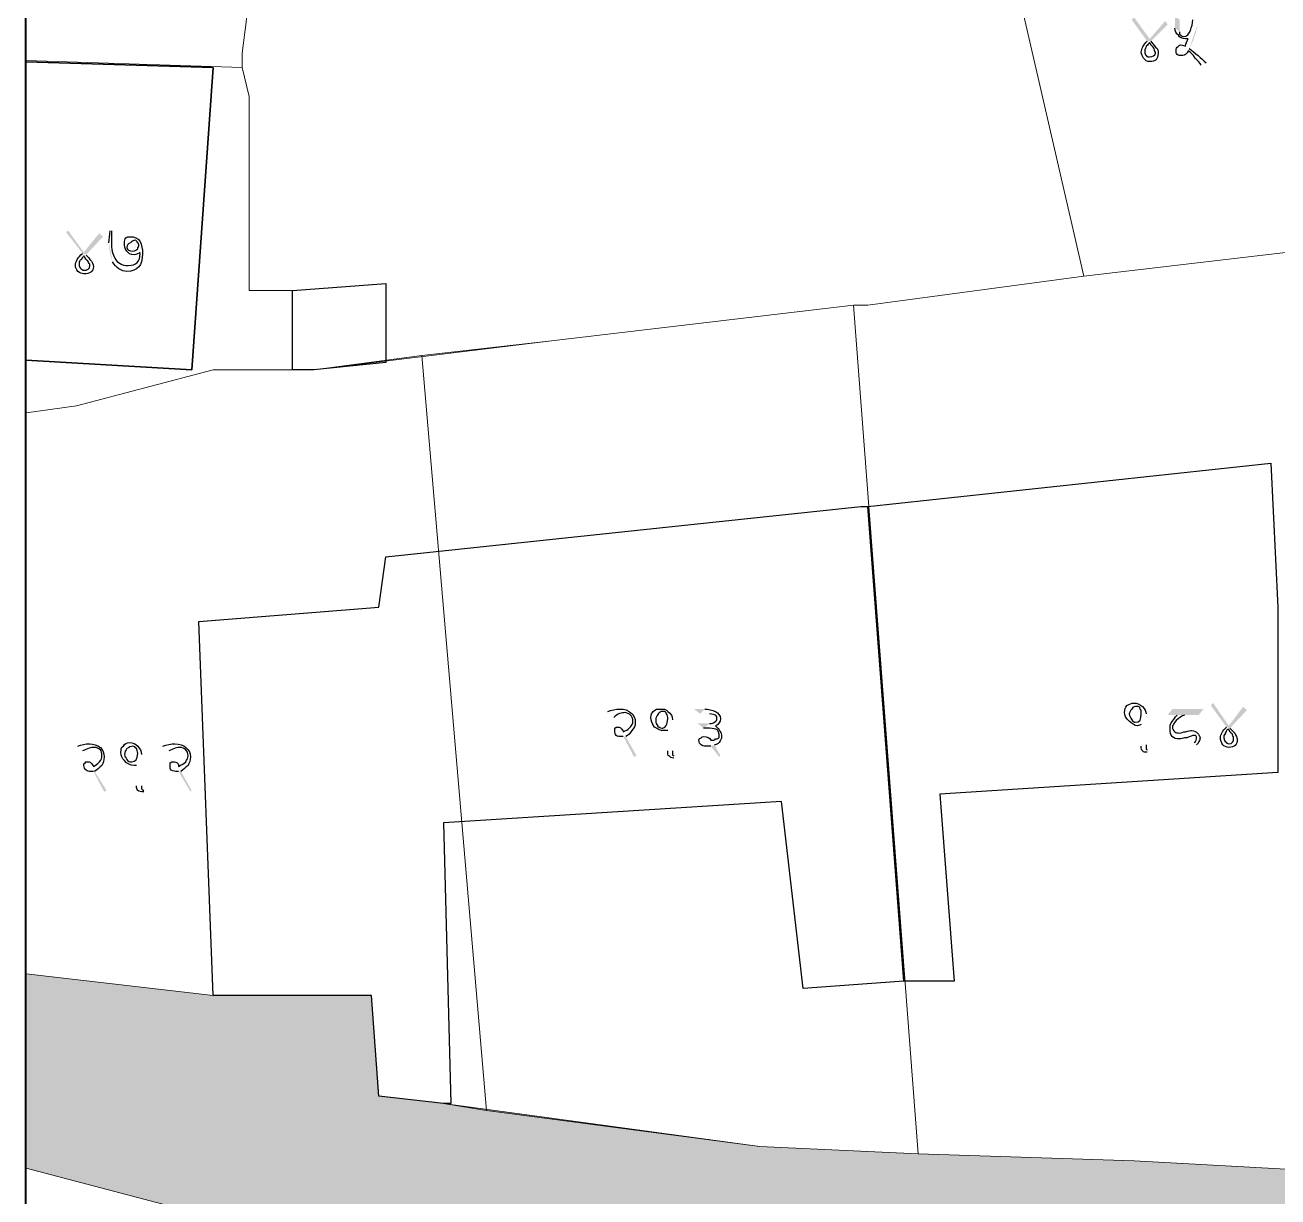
# Model space of a CAD drawing. Header units: inches. Extents: x 2 to 197762, y -33236 to 9.
# Drawn here: x 103864 to 104734, y -15982 to -15167 of the extents above; entities that cross this region are included whole.
import ezdxf

# ---------------------------------------------------------------- set-up
doc = ezdxf.new("R2010")
doc.units = ezdxf.units.IN
doc.header["$LTSCALE"] = 5
doc.header["$MEASUREMENT"] = 0
doc.layers.add('PDF_Geometry', color=7, linetype='Continuous')
doc.layers.add('PDF_Solid Fills', color=7, linetype='Continuous')

msp = doc.modelspace()

# ---------------------------------------------------------------- hatches: boundary and pattern name
at = {"layer": 'PDF_Solid Fills', "true_color": 0xc3c3c3, "transparency": 33554531}
h = msp.add_hatch(color=9, dxfattribs=at)
h.paths.add_polyline_path([(106694.44, -15126.79), (106604.44, -15721.79), (106569.44, -15706.79), (106524.44, -16036.79), (106479.44, -16016.79), (106579.44, -15311.79), (106609.44, -15086.79), (106614.44, -15086.79)], flags=0)
h.paths.add_polyline_path([(106664.44, -15091.79), (106894.44, -15206.79), (107119.44, -15326.79), (107144.44, -15336.79), (107159.44, -15346.79), (107419.44, -15361.79), (107574.44, -15371.79), (107599.44, -15371.79), (107599.44, -15411.79), (107444.44, -15396.79), (107224.44, -15376.79), (107149.44, -15366.79), (107144.44, -15366.79), (106954.44, -15266.79), (106724.44, -15146.79), (106694.44, -15126.79), (106614.44, -15086.79), (106609.44, -15086.79), (106399.44, -15036.79), (106154.44, -14981.79), (105919.44, -14936.79), (105889.44, -14921.79), (105639.44, -14811.79), (105609.44, -14796.79), (105449.44, -14726.79), (105379.44, -14696.79), (105389.44, -14671.79), (105664.44, -14796.79), (105924.44, -14911.79), (106029.44, -14936.79), (106259.44, -14981.79), (106479.44, -15031.79), (106624.44, -15071.79)], flags=0)
h.paths.add_polyline_path([(105234.44, -14616.79), (105219.44, -14646.79), (105164.44, -14746.79), (105149.44, -14861.79), (105124.44, -15061.79), (105129.44, -15086.79), (105154.44, -15206.79), (105194.44, -15206.79), (105214.44, -15296.79), (105274.44, -15571.79), (105314.44, -15636.79), (105409.44, -15811.79), (105524.44, -15976.79), (105574.44, -16051.79), (105599.44, -16246.79), (105624.44, -16436.79), (105614.44, -16621.79), (105629.44, -16691.79), (105924.44, -16711.79), (105979.44, -16761.79), (106374.44, -16806.79), (106534.44, -16811.79), (106829.44, -16821.79), (106949.44, -16826.79), (106954.44, -16826.79), (107099.44, -16801.79), (107164.44, -16781.79), (107374.44, -16721.79), (107424.44, -16706.79), (107599.44, -16706.79), (107599.44, -16756.79), (107179.44, -16816.79), (107159.44, -16816.79), (107134.44, -16821.79), (107129.44, -16826.79), (106989.44, -16851.79), (106774.44, -16851.79), (106704.44, -16851.79), (106459.44, -16851.79), (106429.44, -16851.79), (106194.44, -16826.79), (105994.44, -16806.79), (105949.44, -16796.79), (105954.44, -17081.79), (105949.44, -17331.79), (105999.44, -17421.79), (105939.44, -17421.79), (105879.44, -17301.79), (105889.44, -17116.79), (105894.44, -17071.79), (105899.44, -16751.79), (105729.44, -16741.79), (105574.44, -16731.79), (105594.44, -16681.79), (105584.44, -16676.79), (105579.44, -16501.79), (105574.44, -16356.79), (105569.44, -16306.79), (105534.44, -16106.79), (105494.44, -16056.79), (105374.44, -15956.79), (105284.44, -15966.79), (105179.44, -15981.79), (105004.44, -16006.79), (104924.44, -16006.79), (104819.44, -16061.79), (104654.44, -16046.79), (104364.44, -16021.79), (103959.44, -15986.79), (103864.44, -15961.79), (103864.44, -15826.79), (103994.44, -15841.79), (104104.44, -15841.79), (104109.44, -15911.79), (104154.44, -15916.79), (104374.44, -15946.79), (104484.44, -15951.79), (104634.44, -15956.79), (104909.44, -15971.79), (104914.44, -15971.79), (104969.44, -15951.79), (105364.44, -15916.79), (105214.44, -15581.79), (105214.44, -15576.79), (105079.44, -15226.79), (105054.44, -15216.79), (105029.44, -15036.79), (105069.44, -15031.79), (105059.44, -14881.79), (105069.44, -14741.79), (105079.44, -14621.79), (105064.44, -14576.79)], flags=0)
h.paths.add_polyline_path([(107409.44, -14471.79), (107404.44, -14501.79), (107284.44, -14491.79), (107069.44, -14466.79), (106919.44, -14446.79), (106929.44, -14421.79)], flags=0)
h.paths.add_polyline_path([(106929.44, -14421.79), (106919.44, -14446.79), (106864.44, -14441.79), (106614.44, -14381.79), (106569.44, -14351.79), (106574.44, -14326.79), (106634.44, -14361.79), (106874.44, -14416.79)], flags=0)
h.paths.add_polyline_path([(107599.44, -14421.79), (107589.44, -14426.79), (107459.44, -14496.79), (107429.44, -14501.79), (107414.44, -14546.79), (107409.44, -14556.79), (107359.44, -14736.79), (107359.44, -14766.79), (107329.44, -14836.79), (107314.44, -14876.79), (107159.44, -15296.79), (107144.44, -15336.79), (107119.44, -15326.79), (107174.44, -15196.79), (107184.44, -15141.79), (107194.44, -15111.79), (107239.44, -15006.79), (107309.44, -14836.79), (107324.44, -14796.79), (107319.44, -14791.79), (107349.44, -14651.79), (107399.44, -14526.79), (107404.44, -14501.79), (107409.44, -14471.79), (107444.44, -14476.79), (107579.44, -14406.79), (107599.44, -14396.79)], flags=0)
h.paths.add_polyline_path([(103864.44, -14636.79), (103899.44, -14651.79), (104019.44, -14691.79), (104204.44, -14746.79), (104479.44, -14801.79), (104474.44, -14821.79), (104529.44, -14871.79), (104594.44, -14881.79), (104739.44, -14896.79), (104739.44, -14936.79), (104494.44, -14901.79), (104484.44, -14866.79), (104464.44, -14856.79), (104274.44, -14811.79), (104224.44, -14806.79), (104114.44, -14761.79), (104074.44, -14746.79), (103864.44, -14666.79)], flags=0)
h.paths.add_polyline_path([(103864.44, -17336.79), (103909.44, -17361.79), (104019.44, -17381.79), (104229.44, -17421.79), (103904.44, -17421.79), (103864.44, -17411.79)], flags=0)
h.paths.add_polyline_path([(105549.44, -14296.79), (105384.44, -14576.79), (105429.44, -14596.79), (105389.44, -14671.79), (105379.44, -14696.79), (105234.44, -14616.79), (105064.44, -14576.79), (105024.44, -14521.79), (104974.44, -14471.79), (104914.44, -14416.79), (104734.44, -14276.79), (104609.44, -14181.79), (104324.44, -14116.79), (104199.44, -14086.79), (104814.44, -14086.79), (104999.44, -14241.79), (104999.44, -14251.79), (105339.44, -14401.79), (105469.44, -14116.79), (105479.44, -14086.79), (105484.44, -14086.79), (105609.44, -14086.79), (105549.44, -14231.79), (105569.44, -14251.79)], flags=0)
h.paths.add_polyline_path([(106574.44, -14326.79), (106569.44, -14351.79), (106404.44, -14251.79), (106219.44, -14261.79), (106049.44, -14251.79), (105969.44, -14246.79), (105949.44, -14206.79), (105889.44, -14086.79), (105914.44, -14086.79), (105994.44, -14221.79), (106184.44, -14241.79), (106399.44, -14221.79)], flags=0)
h = msp.add_hatch(color=9, dxfattribs=at)
h.paths.add_polyline_path([(106694.44, -15126.79), (106604.44, -15721.79), (106569.44, -15706.79), (106524.44, -16036.79), (106479.44, -16016.79), (106579.44, -15311.79), (106609.44, -15086.79), (106614.44, -15086.79)], flags=0)
h.paths.add_polyline_path([(106664.44, -15091.79), (106894.44, -15206.79), (107119.44, -15326.79), (107144.44, -15336.79), (107159.44, -15346.79), (107419.44, -15361.79), (107574.44, -15371.79), (107599.44, -15371.79), (107599.44, -15411.79), (107444.44, -15396.79), (107224.44, -15376.79), (107149.44, -15366.79), (107144.44, -15366.79), (106954.44, -15266.79), (106724.44, -15146.79), (106694.44, -15126.79), (106614.44, -15086.79), (106609.44, -15086.79), (106399.44, -15036.79), (106154.44, -14981.79), (105919.44, -14936.79), (105889.44, -14921.79), (105639.44, -14811.79), (105609.44, -14796.79), (105449.44, -14726.79), (105379.44, -14696.79), (105389.44, -14671.79), (105664.44, -14796.79), (105924.44, -14911.79), (106029.44, -14936.79), (106259.44, -14981.79), (106479.44, -15031.79), (106624.44, -15071.79)], flags=0)
h.paths.add_polyline_path([(105234.44, -14616.79), (105219.44, -14646.79), (105164.44, -14746.79), (105149.44, -14861.79), (105124.44, -15061.79), (105129.44, -15086.79), (105154.44, -15206.79), (105194.44, -15206.79), (105214.44, -15296.79), (105274.44, -15571.79), (105314.44, -15636.79), (105409.44, -15811.79), (105524.44, -15976.79), (105574.44, -16051.79), (105599.44, -16246.79), (105624.44, -16436.79), (105614.44, -16621.79), (105629.44, -16691.79), (105924.44, -16711.79), (105979.44, -16761.79), (106374.44, -16806.79), (106534.44, -16811.79), (106829.44, -16821.79), (106949.44, -16826.79), (106954.44, -16826.79), (107099.44, -16801.79), (107164.44, -16781.79), (107374.44, -16721.79), (107424.44, -16706.79), (107599.44, -16706.79), (107599.44, -16756.79), (107179.44, -16816.79), (107159.44, -16816.79), (107134.44, -16821.79), (107129.44, -16826.79), (106989.44, -16851.79), (106774.44, -16851.79), (106704.44, -16851.79), (106459.44, -16851.79), (106429.44, -16851.79), (106194.44, -16826.79), (105994.44, -16806.79), (105949.44, -16796.79), (105954.44, -17081.79), (105949.44, -17331.79), (105999.44, -17421.79), (105939.44, -17421.79), (105879.44, -17301.79), (105889.44, -17116.79), (105894.44, -17071.79), (105899.44, -16751.79), (105729.44, -16741.79), (105574.44, -16731.79), (105594.44, -16681.79), (105584.44, -16676.79), (105579.44, -16501.79), (105574.44, -16356.79), (105569.44, -16306.79), (105534.44, -16106.79), (105494.44, -16056.79), (105374.44, -15956.79), (105284.44, -15966.79), (105179.44, -15981.79), (105004.44, -16006.79), (104924.44, -16006.79), (104819.44, -16061.79), (104654.44, -16046.79), (104364.44, -16021.79), (103959.44, -15986.79), (103864.44, -15961.79), (103864.44, -15826.79), (103994.44, -15841.79), (104104.44, -15841.79), (104109.44, -15911.79), (104154.44, -15916.79), (104374.44, -15946.79), (104484.44, -15951.79), (104634.44, -15956.79), (104909.44, -15971.79), (104914.44, -15971.79), (104969.44, -15951.79), (105364.44, -15916.79), (105214.44, -15581.79), (105214.44, -15576.79), (105079.44, -15226.79), (105054.44, -15216.79), (105029.44, -15036.79), (105069.44, -15031.79), (105059.44, -14881.79), (105069.44, -14741.79), (105079.44, -14621.79), (105064.44, -14576.79)], flags=0)
h.paths.add_polyline_path([(107409.44, -14471.79), (107404.44, -14501.79), (107284.44, -14491.79), (107069.44, -14466.79), (106919.44, -14446.79), (106929.44, -14421.79)], flags=0)
h.paths.add_polyline_path([(106929.44, -14421.79), (106919.44, -14446.79), (106864.44, -14441.79), (106614.44, -14381.79), (106569.44, -14351.79), (106574.44, -14326.79), (106634.44, -14361.79), (106874.44, -14416.79)], flags=0)
h.paths.add_polyline_path([(107599.44, -14421.79), (107589.44, -14426.79), (107459.44, -14496.79), (107429.44, -14501.79), (107414.44, -14546.79), (107409.44, -14556.79), (107359.44, -14736.79), (107359.44, -14766.79), (107329.44, -14836.79), (107314.44, -14876.79), (107159.44, -15296.79), (107144.44, -15336.79), (107119.44, -15326.79), (107174.44, -15196.79), (107184.44, -15141.79), (107194.44, -15111.79), (107239.44, -15006.79), (107309.44, -14836.79), (107324.44, -14796.79), (107319.44, -14791.79), (107349.44, -14651.79), (107399.44, -14526.79), (107404.44, -14501.79), (107409.44, -14471.79), (107444.44, -14476.79), (107579.44, -14406.79), (107599.44, -14396.79)], flags=0)
h.paths.add_polyline_path([(103864.44, -14636.79), (103899.44, -14651.79), (104019.44, -14691.79), (104204.44, -14746.79), (104479.44, -14801.79), (104474.44, -14821.79), (104529.44, -14871.79), (104594.44, -14881.79), (104739.44, -14896.79), (104739.44, -14936.79), (104494.44, -14901.79), (104484.44, -14866.79), (104464.44, -14856.79), (104274.44, -14811.79), (104224.44, -14806.79), (104114.44, -14761.79), (104074.44, -14746.79), (103864.44, -14666.79)], flags=0)
h.paths.add_polyline_path([(103864.44, -17336.79), (103909.44, -17361.79), (104019.44, -17381.79), (104229.44, -17421.79), (103904.44, -17421.79), (103864.44, -17411.79)], flags=0)
h.paths.add_polyline_path([(105549.44, -14296.79), (105384.44, -14576.79), (105429.44, -14596.79), (105389.44, -14671.79), (105379.44, -14696.79), (105234.44, -14616.79), (105064.44, -14576.79), (105024.44, -14521.79), (104974.44, -14471.79), (104914.44, -14416.79), (104734.44, -14276.79), (104609.44, -14181.79), (104324.44, -14116.79), (104199.44, -14086.79), (104814.44, -14086.79), (104999.44, -14241.79), (104999.44, -14251.79), (105339.44, -14401.79), (105469.44, -14116.79), (105479.44, -14086.79), (105484.44, -14086.79), (105609.44, -14086.79), (105549.44, -14231.79), (105569.44, -14251.79)], flags=0)
h.paths.add_polyline_path([(106574.44, -14326.79), (106569.44, -14351.79), (106404.44, -14251.79), (106219.44, -14261.79), (106049.44, -14251.79), (105969.44, -14246.79), (105949.44, -14206.79), (105889.44, -14086.79), (105914.44, -14086.79), (105994.44, -14221.79), (106184.44, -14241.79), (106399.44, -14221.79)], flags=0)
at = {"layer": 'PDF_Solid Fills', "transparency": 33554559}
h = msp.add_hatch(color=256, dxfattribs=at)
h.paths.add_polyline_path([(104643.61, -15178.45), (104632.78, -15163.45), (104634.44, -15161.79), (104645.28, -15176.79), (104656.11, -15164.29), (104657.78, -15166.79), (104646.11, -15178.45)], flags=0)
h.paths.add_polyline_path([(104675.28, -15163.45), (104678.61, -15166.79)], flags=0)
h.paths.add_polyline_path([(104672.78, -15183.45, 0.088944), (104678.61, -15166.79)], flags=0)
h.paths.add_polyline_path([(104684.44, -15193.45), (104681.11, -15195.12)], flags=0)
h.paths.add_polyline_path([(104662.78, -15169.29), (104662.78, -15160.95), (104666.11, -15163.45), (104666.11, -15171.79)], flags=0)
h = msp.add_hatch(color=256, dxfattribs=at)
h.paths.add_polyline_path([(103903.61, -15325.95), (103891.94, -15310.95), (103893.61, -15310.12), (103904.44, -15325.12), (103915.28, -15311.79), (103917.78, -15314.29), (103906.11, -15326.79)], flags=0)
h.paths.add_polyline_path([(103921.94, -15318.45, 0.099135), (103924.44, -15331.79)], flags=0)
h.paths.add_polyline_path([(103922.78, -15310.12), (103923.61, -15310.12)], flags=0)
h.paths.add_polyline_path([(103943.61, -15325.95), (103943.61, -15325.12)], flags=0)
h = msp.add_hatch(color=256, dxfattribs=at)
h.paths.add_polyline_path([(104642.78, -15645.95), (104642.78, -15667.62)], flags=0)
h.paths.add_polyline_path([(104643.61, -15670.95), (104643.61, -15672.62)], flags=0)
h.paths.add_polyline_path([(104664.44, -15646.79), (104657.78, -15646.79), (104661.11, -15642.62), (104682.78, -15642.62), (104679.44, -15646.79), (104669.44, -15646.79)], flags=0)
h.paths.add_polyline_path([(104677.78, -15667.62), (104676.11, -15665.95)], flags=0)
h.paths.add_polyline_path([(104698.61, -15655.12), (104687.78, -15640.12), (104689.44, -15638.45), (104700.28, -15654.29), (104710.28, -15640.95), (104712.78, -15643.45), (104701.11, -15655.95)], flags=0)
h = msp.add_hatch(color=256, dxfattribs=at)
h.paths.add_polyline_path([(104272.78, -15648.45), (104268.61, -15644.29)], flags=0)
h.paths.add_polyline_path([(104281.11, -15661.79), (104288.61, -15675.12), (104286.94, -15675.95), (104279.44, -15661.79)], flags=0)
h.paths.add_polyline_path([(104313.61, -15650.12), (104313.61, -15671.79)], flags=0)
h.paths.add_polyline_path([(104314.44, -15675.12), (104314.44, -15676.79)], flags=0)
h.paths.add_polyline_path([(104332.78, -15645.95), (104328.61, -15642.62), (104336.11, -15642.62)], flags=0)
h.paths.add_polyline_path([(104342.78, -15667.62), (104346.94, -15675.12), (104346.11, -15675.95), (104340.28, -15668.45)], flags=0)
h.paths.add_polyline_path([(104335.28, -15655.95), (104331.11, -15652.62), (104339.44, -15652.62)], flags=0)
h = msp.add_hatch(color=256, dxfattribs=at)
h.paths.add_polyline_path([(103903.61, -15671.79), (103900.28, -15668.45)], flags=0)
h.paths.add_polyline_path([(103911.94, -15685.95), (103920.28, -15699.29), (103918.61, -15700.12), (103911.11, -15685.95)], flags=0)
h.paths.add_polyline_path([(103944.44, -15674.29), (103944.44, -15695.95)], flags=0)
h.paths.add_polyline_path([(103946.11, -15699.29), (103946.11, -15700.12)], flags=0)
h.paths.add_polyline_path([(103963.61, -15671.79), (103959.44, -15668.45)], flags=0)
h.paths.add_polyline_path([(103971.94, -15685.95), (103979.44, -15699.29), (103978.61, -15700.12), (103970.28, -15685.95)], flags=0)

# ---------------------------------------------------------------- linework, layer by layer
at = {"layer": 'PDF_Geometry', "lineweight": 13}
msp.add_lwpolyline([(103863.61, -13751.79), (107601.11, -13751.79), (107601.11, -17423.45), (103863.61, -17423.45)], close=True, dxfattribs=at)
at = {"layer": 'PDF_Geometry', "lineweight": 9}
for points in [[(104074.44, -14746.79), (104064.44, -14826.79), (104039.44, -14991.79), (104014.44, -15186.79), (104014.44, -15196.79), (103864.44, -15191.79), (103864.44, -14666.79)], [(104074.44, -14746.79), (104064.44, -14826.79), (104039.44, -14991.79), (104014.44, -15186.79), (104014.44, -15196.79), (103864.44, -15191.79), (103864.44, -14666.79)], [(104494.44, -14901.79), (104529.44, -15036.79), (104599.44, -15341.79), (104449.44, -15361.79), (104439.44, -15361.79), (104229.44, -15386.79), (104064.44, -15406.79), (104049.44, -15406.79), (104049.44, -15351.79), (104019.44, -15351.79), (104019.44, -15216.79), (104014.44, -15196.79), (104014.44, -15186.79), (104039.44, -14991.79), (104064.44, -14826.79), (104074.44, -14746.79), (104114.44, -14761.79), (104224.44, -14806.79), (104274.44, -14811.79), (104464.44, -14856.79), (104484.44, -14866.79)], [(104494.44, -14901.79), (104529.44, -15036.79), (104599.44, -15341.79), (104449.44, -15361.79), (104439.44, -15361.79), (104229.44, -15386.79), (104064.44, -15406.79), (104049.44, -15406.79), (104049.44, -15351.79), (104019.44, -15351.79), (104019.44, -15216.79), (104014.44, -15196.79), (104014.44, -15186.79), (104039.44, -14991.79), (104064.44, -14826.79), (104074.44, -14746.79), (104114.44, -14761.79), (104224.44, -14806.79), (104274.44, -14811.79), (104464.44, -14856.79), (104484.44, -14866.79)], [(104494.44, -14901.79), (104739.44, -14936.79), (104769.44, -15321.79), (104599.44, -15341.79), (104529.44, -15036.79)], [(104494.44, -14901.79), (104739.44, -14936.79), (104769.44, -15321.79), (104599.44, -15341.79), (104529.44, -15036.79)], [(104014.44, -15196.79), (104019.44, -15216.79), (104019.44, -15351.79), (104049.44, -15351.79), (104049.44, -15406.79), (103994.44, -15406.79), (103899.44, -15431.79), (103864.44, -15436.79), (103864.44, -15191.79)], [(104014.44, -15196.79), (104019.44, -15216.79), (104019.44, -15351.79), (104049.44, -15351.79), (104049.44, -15406.79), (103994.44, -15406.79), (103899.44, -15431.79), (103864.44, -15436.79), (103864.44, -15191.79)], [(104909.44, -15971.79), (104634.44, -15956.79), (104484.44, -15951.79), (104439.44, -15361.79), (104449.44, -15361.79), (104599.44, -15341.79), (104769.44, -15321.79), (104849.44, -15301.79)], [(104909.44, -15971.79), (104634.44, -15956.79), (104484.44, -15951.79), (104439.44, -15361.79), (104449.44, -15361.79), (104599.44, -15341.79), (104769.44, -15321.79), (104849.44, -15301.79)], [(104484.44, -15951.79), (104374.44, -15946.79), (104184.44, -15921.79), (104139.44, -15396.79), (104229.44, -15386.79), (104439.44, -15361.79)], [(104484.44, -15951.79), (104374.44, -15946.79), (104184.44, -15921.79), (104139.44, -15396.79), (104229.44, -15386.79), (104439.44, -15361.79)], [(104184.44, -15921.79), (104154.44, -15916.79), (104109.44, -15911.79), (104104.44, -15841.79), (103994.44, -15841.79), (103864.44, -15826.79), (103864.44, -15436.79), (103899.44, -15431.79), (103994.44, -15406.79), (104049.44, -15406.79), (104064.44, -15406.79), (104139.44, -15396.79)], [(104184.44, -15921.79), (104154.44, -15916.79), (104109.44, -15911.79), (104104.44, -15841.79), (103994.44, -15841.79), (103864.44, -15826.79), (103864.44, -15436.79), (103899.44, -15431.79), (103994.44, -15406.79), (104049.44, -15406.79), (104064.44, -15406.79), (104139.44, -15396.79)], [(103959.44, -15986.79), (103894.44, -16226.79), (103934.44, -16236.79), (103919.44, -16291.79), (103909.44, -16311.79), (103864.44, -16296.79), (103864.44, -15961.79)], [(103959.44, -15986.79), (103894.44, -16226.79), (103934.44, -16236.79), (103919.44, -16291.79), (103909.44, -16311.79), (103864.44, -16296.79), (103864.44, -15961.79)]]:
    msp.add_lwpolyline(points, close=True, dxfattribs=at)
at = {"layer": 'PDF_Geometry', "color": 21, "lineweight": 13, "true_color": 0xffafaf}
for points in [[(103864.44, -15400.02), (103979.44, -15406.79), (103994.44, -15196.79), (103864.44, -15192.73), (103994.44, -15196.79), (103979.44, -15406.79)], [(103864.44, -15400.02), (103979.44, -15406.79), (103994.44, -15196.79), (103864.44, -15192.73), (103994.44, -15196.79), (103979.44, -15406.79)], [(104114.44, -15401.79), (104064.44, -15406.79), (104049.44, -15406.79), (104049.44, -15351.79), (104114.44, -15346.79)], [(104114.44, -15401.79), (104064.44, -15406.79), (104049.44, -15406.79), (104049.44, -15351.79), (104114.44, -15346.79)], [(104114.44, -15401.79), (104064.44, -15406.79), (104049.44, -15406.79), (104049.44, -15351.79), (104114.44, -15346.79)], [(104114.44, -15401.79), (104064.44, -15406.79), (104049.44, -15406.79), (104049.44, -15351.79), (104114.44, -15346.79)], [(104734.44, -15571.79), (104734.44, -15686.79), (104499.44, -15701.79), (104509.44, -15831.79), (104474.44, -15831.79), (104449.44, -15501.79), (104729.44, -15471.79)], [(104734.44, -15571.79), (104734.44, -15686.79), (104499.44, -15701.79), (104509.44, -15831.79), (104474.44, -15831.79), (104449.44, -15501.79), (104729.44, -15471.79)], [(104734.44, -15571.79), (104734.44, -15686.79), (104499.44, -15701.79), (104509.44, -15831.79), (104474.44, -15831.79), (104449.44, -15501.79), (104729.44, -15471.79)], [(104734.44, -15571.79), (104734.44, -15686.79), (104499.44, -15701.79), (104509.44, -15831.79), (104474.44, -15831.79), (104449.44, -15501.79), (104729.44, -15471.79)], [(104474.44, -15831.79), (104404.44, -15836.79), (104389.44, -15706.79), (104154.44, -15721.79), (104159.44, -15916.79), (104154.44, -15916.79), (104109.44, -15911.79), (104104.44, -15841.79), (103994.44, -15841.79), (103984.44, -15581.79), (104109.44, -15571.79), (104114.44, -15536.79), (104444.44, -15501.79), (104449.44, -15501.79)], [(104474.44, -15831.79), (104404.44, -15836.79), (104389.44, -15706.79), (104154.44, -15721.79), (104159.44, -15916.79), (104154.44, -15916.79), (104109.44, -15911.79), (104104.44, -15841.79), (103994.44, -15841.79), (103984.44, -15581.79), (104109.44, -15571.79), (104114.44, -15536.79), (104444.44, -15501.79), (104449.44, -15501.79)], [(104474.44, -15831.79), (104404.44, -15836.79), (104389.44, -15706.79), (104154.44, -15721.79), (104159.44, -15916.79), (104154.44, -15916.79), (104109.44, -15911.79), (104104.44, -15841.79), (103994.44, -15841.79), (103984.44, -15581.79), (104109.44, -15571.79), (104114.44, -15536.79), (104444.44, -15501.79), (104449.44, -15501.79)], [(104474.44, -15831.79), (104404.44, -15836.79), (104389.44, -15706.79), (104154.44, -15721.79), (104159.44, -15916.79), (104154.44, -15916.79), (104109.44, -15911.79), (104104.44, -15841.79), (103994.44, -15841.79), (103984.44, -15581.79), (104109.44, -15571.79), (104114.44, -15536.79), (104444.44, -15501.79), (104449.44, -15501.79)]]:
    msp.add_lwpolyline(points, close=True, dxfattribs=at)
at = {"layer": 'PDF_Geometry', "color": 21, "lineweight": 25, "true_color": 0xffafaf}
for points in [[(103864.44, -15400.02), (103979.44, -15406.79), (103994.44, -15196.79), (103864.44, -15192.73), (103994.44, -15196.79), (103979.44, -15406.79)], [(104114.44, -15401.79), (104064.44, -15406.79), (104049.44, -15406.79), (104049.44, -15351.79), (104114.44, -15346.79)], [(104114.44, -15401.79), (104064.44, -15406.79), (104049.44, -15406.79), (104049.44, -15351.79), (104114.44, -15346.79)], [(104734.44, -15571.79), (104734.44, -15686.79), (104499.44, -15701.79), (104509.44, -15831.79), (104474.44, -15831.79), (104449.44, -15501.79), (104729.44, -15471.79)], [(104734.44, -15571.79), (104734.44, -15686.79), (104499.44, -15701.79), (104509.44, -15831.79), (104474.44, -15831.79), (104449.44, -15501.79), (104729.44, -15471.79)], [(104474.44, -15831.79), (104404.44, -15836.79), (104389.44, -15706.79), (104154.44, -15721.79), (104159.44, -15916.79), (104154.44, -15916.79), (104109.44, -15911.79), (104104.44, -15841.79), (103994.44, -15841.79), (103984.44, -15581.79), (104109.44, -15571.79), (104114.44, -15536.79), (104444.44, -15501.79), (104449.44, -15501.79)], [(104474.44, -15831.79), (104404.44, -15836.79), (104389.44, -15706.79), (104154.44, -15721.79), (104159.44, -15916.79), (104154.44, -15916.79), (104109.44, -15911.79), (104104.44, -15841.79), (103994.44, -15841.79), (103984.44, -15581.79), (104109.44, -15571.79), (104114.44, -15536.79), (104444.44, -15501.79), (104449.44, -15501.79)]]:
    msp.add_lwpolyline(points, close=True, dxfattribs=at)
at = {"layer": 'PDF_Geometry', "lineweight": 9}
msp.add_lwpolyline([(103959.44, -15986.79), (103864.44, -15961.79), (103864.44, -15826.79), (103994.44, -15841.79), (104104.44, -15841.79), (104109.44, -15911.79), (104154.44, -15916.79), (104374.44, -15946.79), (104484.44, -15951.79), (104634.44, -15956.79), (104909.44, -15971.79)], dxfattribs=at)
msp.add_lwpolyline([(103959.44, -15986.79), (103864.44, -15961.79), (103864.44, -15826.79), (103994.44, -15841.79), (104104.44, -15841.79), (104109.44, -15911.79), (104154.44, -15916.79), (104374.44, -15946.79), (104484.44, -15951.79), (104634.44, -15956.79), (104909.44, -15971.79)], dxfattribs=at)
at = {"layer": 'PDF_Geometry', "lineweight": 25}
for points in [[(104665.28, -15174.29), (104663.61, -15173.45), (104662.78, -15170.95), (104662.78, -15169.29)], [(104673.61, -15170.95), (104674.44, -15168.45), (104675.28, -15165.95), (104675.28, -15163.45)], [(104639.44, -15185.95), (104639.44, -15183.45), (104641.11, -15180.95), (104643.61, -15178.45)], [(104646.11, -15178.45), (104646.94, -15179.29), (104647.78, -15180.95), (104649.44, -15182.62)], [(104670.28, -15176.79), (104667.78, -15176.79), (104666.11, -15175.95), (104665.28, -15174.29)], [(104666.11, -15171.79), (104666.11, -15172.62), (104666.11, -15173.45), (104666.11, -15173.45)], [(104666.11, -15173.45), (104666.94, -15174.29), (104667.78, -15175.12), (104668.61, -15175.12)], [(104668.61, -15175.12), (104671.11, -15175.12), (104672.78, -15173.45), (104673.61, -15170.95)], [(104670.28, -15181.79), (104670.28, -15180.12), (104671.11, -15178.45), (104671.94, -15176.79)], [(104671.94, -15176.79), (104671.11, -15176.79), (104671.11, -15176.79), (104670.28, -15176.79)], [(104641.11, -15190.12), (104640.28, -15189.29), (104639.44, -15187.62), (104639.44, -15185.95)], [(104642.78, -15181.79), (104642.78, -15182.62), (104642.78, -15182.62), (104641.94, -15184.29)], [(104641.94, -15184.29), (104641.94, -15184.29), (104641.94, -15185.12), (104641.94, -15185.95)], [(104641.94, -15185.95), (104641.94, -15186.79), (104641.94, -15187.62), (104642.78, -15188.45)], [(104645.28, -15179.29), (104644.44, -15180.12), (104644.44, -15180.95), (104642.78, -15181.79)], [(104646.11, -15180.95), (104646.11, -15180.95), (104646.11, -15180.12), (104645.28, -15179.29)], [(104645.28, -15189.29), (104647.78, -15189.29), (104648.61, -15188.45), (104649.44, -15186.79)], [(104651.11, -15186.79), (104651.11, -15190.95), (104649.44, -15192.62), (104645.28, -15192.62)], [(104647.78, -15182.62), (104647.78, -15182.62), (104646.94, -15181.79), (104646.11, -15180.95)], [(104648.61, -15185.12), (104648.61, -15184.29), (104648.61, -15183.45), (104647.78, -15182.62)], [(104649.44, -15186.79), (104649.44, -15185.95), (104649.44, -15185.95), (104648.61, -15185.12)], [(104649.44, -15182.62), (104651.11, -15183.45), (104651.11, -15185.12), (104651.11, -15186.79)], [(104663.61, -15185.12), (104663.61, -15184.29), (104663.61, -15183.45), (104664.44, -15182.62)], [(104664.44, -15187.62), (104663.61, -15186.79), (104663.61, -15185.95), (104663.61, -15185.12)], [(104664.44, -15182.62), (104665.28, -15181.79), (104666.11, -15180.95), (104666.94, -15180.95)], [(104666.94, -15180.95), (104668.61, -15180.95), (104669.44, -15181.79), (104670.28, -15181.79)], [(104671.94, -15185.12), (104671.94, -15185.95), (104671.11, -15186.79), (104670.28, -15187.62)], [(104676.94, -15190.12), (104675.28, -15187.62), (104673.61, -15185.95), (104671.94, -15185.12)], [(104672.78, -15183.45), (104676.94, -15186.79), (104681.11, -15190.12), (104684.44, -15193.45)], [(104645.28, -15192.62), (104643.61, -15192.62), (104641.94, -15191.79), (104641.11, -15190.12)], [(104642.78, -15188.45), (104643.61, -15189.29), (104644.44, -15189.29), (104645.28, -15189.29)], [(104666.94, -15188.45), (104666.11, -15188.45), (104665.28, -15188.45), (104664.44, -15187.62)], [(104670.28, -15187.62), (104668.61, -15188.45), (104667.78, -15188.45), (104666.94, -15188.45)], [(104681.11, -15195.12), (104680.28, -15193.45), (104678.61, -15191.79), (104676.94, -15190.12)], [(103921.94, -15318.45), (103921.94, -15315.95), (103922.78, -15313.45), (103922.78, -15310.12)], [(103923.61, -15310.12), (103923.61, -15310.95), (103923.61, -15312.62), (103923.61, -15314.29)], [(103923.61, -15314.29), (103923.61, -15315.95), (103923.61, -15317.62), (103923.61, -15318.45)], [(103932.78, -15318.45), (103932.78, -15317.62), (103932.78, -15315.95), (103933.61, -15315.12)], [(103933.61, -15315.12), (103934.44, -15314.29), (103935.28, -15314.29), (103936.94, -15314.29)], [(103936.94, -15314.29), (103939.44, -15314.29), (103941.94, -15315.12), (103943.61, -15317.62)], [(103940.28, -15316.79), (103938.61, -15316.79), (103937.78, -15317.62), (103936.94, -15318.45)], [(103941.94, -15318.45), (103941.11, -15317.62), (103941.11, -15316.79), (103940.28, -15316.79)], [(103943.61, -15317.62), (103944.44, -15320.12), (103945.28, -15322.62), (103945.28, -15325.95)], [(103898.61, -15334.29), (103898.61, -15331.79), (103900.28, -15328.45), (103903.61, -15325.95)], [(103923.61, -15318.45), (103923.61, -15322.62), (103924.44, -15326.79), (103926.11, -15329.29)], [(103934.44, -15324.29), (103932.78, -15322.62), (103932.78, -15320.95), (103932.78, -15318.45)], [(103936.94, -15318.45), (103935.28, -15319.29), (103934.44, -15320.12), (103934.44, -15321.79)], [(103934.44, -15321.79), (103934.44, -15323.45), (103936.11, -15324.29), (103938.61, -15324.29)], [(103939.44, -15326.79), (103936.94, -15326.79), (103935.28, -15325.95), (103934.44, -15324.29)], [(103945.28, -15325.95), (103945.28, -15334.29), (103941.94, -15338.45), (103934.44, -15338.45)], [(103935.28, -15334.29), (103941.11, -15334.29), (103943.61, -15331.79), (103943.61, -15325.95)], [(103938.61, -15324.29), (103940.28, -15324.29), (103941.11, -15323.45), (103941.94, -15322.62)], [(103943.61, -15325.12), (103942.78, -15325.95), (103941.11, -15326.79), (103939.44, -15326.79)], [(103942.78, -15320.12), (103942.78, -15319.29), (103941.94, -15318.45), (103941.94, -15318.45)], [(103941.94, -15322.62), (103941.94, -15321.79), (103942.78, -15320.95), (103942.78, -15320.12)], [(103900.28, -15338.45), (103899.44, -15336.79), (103898.61, -15335.95), (103898.61, -15334.29)], [(103902.78, -15330.12), (103901.94, -15330.12), (103901.94, -15330.95), (103901.11, -15331.79)], [(103901.11, -15331.79), (103901.11, -15332.62), (103901.11, -15333.45), (103901.11, -15333.45)], [(103901.11, -15333.45), (103901.11, -15334.29), (103901.11, -15335.12), (103901.94, -15335.95)], [(103904.44, -15327.62), (103904.44, -15327.62), (103903.61, -15328.45), (103902.78, -15330.12)], [(103905.28, -15329.29), (103905.28, -15328.45), (103905.28, -15328.45), (103904.44, -15327.62)], [(103904.44, -15337.62), (103906.94, -15337.62), (103908.61, -15336.79), (103908.61, -15334.29)], [(103911.11, -15335.12), (103911.11, -15338.45), (103908.61, -15340.12), (103904.44, -15340.12)], [(103906.94, -15330.95), (103906.94, -15330.95), (103906.11, -15330.12), (103905.28, -15329.29)], [(103906.11, -15326.79), (103906.11, -15327.62), (103907.78, -15328.45), (103908.61, -15330.12)], [(103908.61, -15333.45), (103907.78, -15332.62), (103907.78, -15331.79), (103906.94, -15330.95)], [(103908.61, -15330.12), (103910.28, -15331.79), (103911.11, -15333.45), (103911.11, -15335.12)], [(103908.61, -15334.29), (103908.61, -15334.29), (103908.61, -15333.45), (103908.61, -15333.45)], [(103934.44, -15338.45), (103930.28, -15338.45), (103926.94, -15335.95), (103924.44, -15331.79)], [(103926.11, -15329.29), (103927.78, -15332.62), (103931.11, -15334.29), (103935.28, -15334.29)], [(103904.44, -15340.12), (103902.78, -15340.12), (103901.94, -15339.29), (103900.28, -15338.45)], [(103901.94, -15335.95), (103902.78, -15336.79), (103903.61, -15337.62), (103904.44, -15337.62)], [(104627.78, -15645.12), (104627.78, -15642.62), (104628.61, -15641.79), (104629.44, -15640.12)], [(104629.44, -15640.12), (104631.11, -15639.29), (104632.78, -15638.45), (104634.44, -15638.45)], [(104634.44, -15638.45), (104636.11, -15638.45), (104638.61, -15639.29), (104640.28, -15640.95)], [(104268.61, -15644.29), (104271.11, -15643.45), (104274.44, -15642.62), (104276.94, -15642.62)], [(104280.28, -15645.12), (104278.61, -15645.12), (104275.28, -15645.95), (104272.78, -15648.45)], [(104276.94, -15642.62), (104280.28, -15642.62), (104282.78, -15643.45), (104284.44, -15645.12)], [(104284.44, -15646.79), (104283.61, -15645.95), (104281.94, -15645.12), (104280.28, -15645.12)], [(104284.44, -15645.12), (104286.94, -15646.79), (104287.78, -15649.29), (104287.78, -15651.79)], [(104286.11, -15650.95), (104286.11, -15649.29), (104285.28, -15647.62), (104284.44, -15646.79)], [(104298.61, -15648.45), (104298.61, -15646.79), (104299.44, -15645.12), (104300.28, -15644.29)], [(104301.11, -15655.12), (104299.44, -15652.62), (104298.61, -15650.95), (104298.61, -15648.45)], [(104300.28, -15644.29), (104301.94, -15642.62), (104302.78, -15642.62), (104305.28, -15642.62)], [(104303.61, -15645.95), (104302.78, -15647.62), (104301.94, -15648.45), (104301.94, -15650.12)], [(104306.94, -15644.29), (104305.28, -15644.29), (104304.44, -15645.12), (104303.61, -15645.95)], [(104305.28, -15642.62), (104306.94, -15642.62), (104309.44, -15642.62), (104310.28, -15644.29)], [(104309.44, -15645.95), (104309.44, -15645.12), (104308.61, -15644.29), (104306.94, -15644.29)], [(104310.28, -15649.29), (104310.28, -15648.45), (104310.28, -15646.79), (104309.44, -15645.95)], [(104310.28, -15644.29), (104312.78, -15645.95), (104313.61, -15647.62), (104313.61, -15650.12)], [(104336.11, -15642.62), (104338.61, -15642.62), (104341.11, -15643.45), (104343.61, -15644.29)], [(104343.61, -15646.79), (104342.78, -15646.79), (104341.11, -15645.95), (104339.44, -15645.95)], [(104343.61, -15644.29), (104345.28, -15645.12), (104346.94, -15647.62), (104346.94, -15649.29)], [(104344.44, -15649.29), (104344.44, -15648.45), (104344.44, -15647.62), (104343.61, -15646.79)], [(104631.11, -15650.95), (104628.61, -15649.29), (104627.78, -15646.79), (104627.78, -15645.12)], [(104632.78, -15642.62), (104631.94, -15643.45), (104631.11, -15645.12), (104631.11, -15645.95)], [(104631.11, -15645.95), (104631.11, -15647.62), (104631.94, -15648.45), (104632.78, -15650.12)], [(104636.11, -15640.95), (104635.28, -15640.95), (104633.61, -15640.95), (104632.78, -15642.62)], [(104635.28, -15651.79), (104638.61, -15651.79), (104639.44, -15650.12), (104639.44, -15645.95)], [(104638.61, -15642.62), (104638.61, -15640.95), (104637.78, -15640.95), (104636.11, -15640.95)], [(104639.44, -15645.95), (104639.44, -15644.29), (104639.44, -15643.45), (104638.61, -15642.62)], [(104640.28, -15640.95), (104641.94, -15642.62), (104642.78, -15644.29), (104642.78, -15645.95)], [(104661.11, -15650.95), (104661.94, -15650.12), (104662.78, -15648.45), (104664.44, -15646.79)], [(104669.44, -15646.79), (104667.78, -15647.62), (104666.11, -15648.45), (104665.28, -15649.29)], [(104273.61, -15655.95), (104274.44, -15655.12), (104274.44, -15655.12), (104275.28, -15655.12)], [(104273.61, -15657.62), (104273.61, -15656.79), (104273.61, -15656.79), (104273.61, -15655.95)], [(104275.28, -15655.12), (104276.11, -15655.12), (104276.94, -15655.12), (104277.78, -15655.95)], [(104277.78, -15655.95), (104278.61, -15656.79), (104279.44, -15657.62), (104279.44, -15658.45)], [(104279.44, -15658.45), (104281.11, -15657.62), (104282.78, -15656.79), (104283.61, -15655.95)], [(104283.61, -15655.95), (104285.28, -15654.29), (104286.11, -15652.62), (104286.11, -15650.95)], [(104287.78, -15651.79), (104287.78, -15654.29), (104286.94, -15655.95), (104285.28, -15657.62)], [(104307.78, -15657.62), (104305.28, -15657.62), (104303.61, -15656.79), (104301.11, -15655.12)], [(104301.94, -15650.12), (104301.94, -15650.95), (104301.94, -15652.62), (104302.78, -15653.45)], [(104302.78, -15653.45), (104303.61, -15655.12), (104305.28, -15655.95), (104306.11, -15655.95)], [(104306.11, -15655.95), (104308.61, -15655.95), (104310.28, -15653.45), (104310.28, -15649.29)], [(104337.78, -15655.95), (104336.94, -15655.95), (104336.11, -15655.95), (104335.28, -15655.95)], [(104339.44, -15655.95), (104338.61, -15655.95), (104338.61, -15655.95), (104337.78, -15655.95)], [(104339.44, -15652.62), (104341.11, -15652.62), (104341.94, -15652.62), (104342.78, -15651.79)], [(104344.44, -15656.79), (104343.61, -15656.79), (104341.94, -15655.95), (104339.44, -15655.95)], [(104342.78, -15651.79), (104344.44, -15650.95), (104344.44, -15650.12), (104344.44, -15649.29)], [(104346.94, -15649.29), (104346.94, -15651.79), (104345.28, -15653.45), (104343.61, -15654.29)], [(104343.61, -15654.29), (104346.11, -15656.79), (104347.78, -15659.29), (104347.78, -15661.79)], [(104346.11, -15661.79), (104346.11, -15659.29), (104345.28, -15657.62), (104344.44, -15656.79)], [(104636.94, -15654.29), (104634.44, -15654.29), (104632.78, -15652.62), (104631.11, -15650.95)], [(104632.78, -15650.12), (104633.61, -15650.95), (104634.44, -15651.79), (104635.28, -15651.79)], [(104639.44, -15653.45), (104638.61, -15653.45), (104637.78, -15654.29), (104636.94, -15654.29)], [(104659.44, -15656.79), (104659.44, -15655.12), (104659.44, -15652.62), (104661.11, -15650.95)], [(104666.11, -15663.45), (104661.11, -15663.45), (104659.44, -15660.95), (104659.44, -15656.79)], [(104661.94, -15653.45), (104661.11, -15654.29), (104661.11, -15654.29), (104661.11, -15655.12)], [(104661.11, -15655.12), (104661.11, -15656.79), (104661.94, -15657.62), (104662.78, -15658.45)], [(104665.28, -15649.29), (104662.78, -15650.95), (104661.94, -15652.62), (104661.94, -15653.45)], [(104694.44, -15662.62), (104694.44, -15660.12), (104696.11, -15657.62), (104698.61, -15655.12)], [(104700.28, -15656.79), (104699.44, -15656.79), (104698.61, -15657.62), (104697.78, -15659.29)], [(104701.11, -15658.45), (104701.11, -15657.62), (104700.28, -15657.62), (104700.28, -15656.79)], [(104701.11, -15655.95), (104701.94, -15656.79), (104702.78, -15657.62), (104704.44, -15659.29)], [(103931.94, -15668.45), (103932.78, -15666.79), (103934.44, -15665.95), (103936.11, -15665.95)], [(103936.11, -15665.95), (103938.61, -15665.95), (103940.28, -15666.79), (103941.94, -15668.45)], [(104274.44, -15660.95), (104273.61, -15660.12), (104273.61, -15659.29), (104273.61, -15657.62)], [(104278.61, -15661.79), (104276.94, -15661.79), (104275.28, -15661.79), (104274.44, -15660.95)], [(104279.44, -15661.79), (104278.61, -15661.79), (104278.61, -15661.79), (104278.61, -15661.79)], [(104285.28, -15657.62), (104284.44, -15659.29), (104282.78, -15660.95), (104281.11, -15661.79)], [(104310.28, -15657.62), (104309.44, -15657.62), (104308.61, -15657.62), (104307.78, -15657.62)], [(104331.94, -15664.29), (104331.94, -15663.45), (104332.78, -15662.62), (104333.61, -15662.62)], [(104333.61, -15667.62), (104332.78, -15666.79), (104331.94, -15665.95), (104331.94, -15664.29)], [(104333.61, -15662.62), (104333.61, -15661.79), (104334.44, -15661.79), (104335.28, -15661.79)], [(104335.28, -15661.79), (104337.78, -15661.79), (104339.44, -15662.62), (104340.28, -15664.29)], [(104340.28, -15664.29), (104341.94, -15664.29), (104342.78, -15664.29), (104343.61, -15663.45)], [(104346.11, -15665.95), (104345.28, -15666.79), (104343.61, -15667.62), (104342.78, -15667.62)], [(104343.61, -15663.45), (104345.28, -15663.45), (104346.11, -15662.62), (104346.11, -15661.79)], [(104347.78, -15661.79), (104347.78, -15663.45), (104346.94, -15664.29), (104346.11, -15665.95)], [(104662.78, -15658.45), (104663.61, -15659.29), (104664.44, -15659.29), (104666.11, -15659.29)], [(104666.11, -15659.29), (104666.94, -15659.29), (104668.61, -15658.45), (104670.28, -15658.45)], [(104671.11, -15662.62), (104668.61, -15662.62), (104666.94, -15663.45), (104666.11, -15663.45)], [(104670.28, -15658.45), (104671.94, -15657.62), (104673.61, -15657.62), (104674.44, -15657.62)], [(104676.11, -15660.95), (104675.28, -15660.95), (104673.61, -15661.79), (104671.11, -15662.62)], [(104674.44, -15657.62), (104676.11, -15657.62), (104677.78, -15658.45), (104678.61, -15659.29)], [(104677.78, -15662.62), (104677.78, -15661.79), (104677.78, -15660.95), (104676.11, -15660.95)], [(104676.11, -15665.95), (104677.78, -15665.12), (104677.78, -15663.45), (104677.78, -15662.62)], [(104679.44, -15665.12), (104679.44, -15665.95), (104678.61, -15666.79), (104677.78, -15667.62)], [(104678.61, -15659.29), (104679.44, -15660.12), (104680.28, -15661.79), (104680.28, -15662.62)], [(104680.28, -15662.62), (104680.28, -15663.45), (104680.28, -15664.29), (104679.44, -15665.12)], [(104696.11, -15667.62), (104695.28, -15665.95), (104694.44, -15664.29), (104694.44, -15662.62)], [(104697.78, -15659.29), (104697.78, -15659.29), (104697.78, -15660.12), (104696.94, -15660.95)], [(104696.94, -15660.95), (104696.94, -15661.79), (104696.94, -15661.79), (104696.94, -15662.62)], [(104696.94, -15662.62), (104696.94, -15663.45), (104696.94, -15664.29), (104697.78, -15665.12)], [(104697.78, -15665.12), (104698.61, -15665.95), (104699.44, -15666.79), (104700.28, -15666.79)], [(104700.28, -15666.79), (104702.78, -15666.79), (104703.61, -15665.12), (104703.61, -15663.45)], [(104706.11, -15663.45), (104706.11, -15667.62), (104704.44, -15669.29), (104700.28, -15669.29)], [(104702.78, -15660.12), (104701.94, -15659.29), (104701.94, -15659.29), (104701.11, -15658.45)], [(104703.61, -15662.62), (104703.61, -15661.79), (104702.78, -15660.95), (104702.78, -15660.12)], [(104703.61, -15663.45), (104703.61, -15663.45), (104703.61, -15662.62), (104703.61, -15662.62)], [(104704.44, -15659.29), (104705.28, -15660.95), (104706.11, -15662.62), (104706.11, -15663.45)], [(103900.28, -15668.45), (103902.78, -15667.62), (103905.28, -15666.79), (103908.61, -15666.79)], [(103911.94, -15669.29), (103909.44, -15669.29), (103906.94, -15670.12), (103903.61, -15671.79)], [(103908.61, -15666.79), (103911.11, -15666.79), (103913.61, -15667.62), (103916.11, -15669.29)], [(103916.11, -15670.95), (103914.44, -15670.12), (103913.61, -15669.29), (103911.94, -15669.29)], [(103916.11, -15669.29), (103917.78, -15670.95), (103918.61, -15673.45), (103918.61, -15675.95)], [(103916.94, -15675.12), (103916.94, -15673.45), (103916.94, -15671.79), (103916.11, -15670.95)], [(103930.28, -15672.62), (103930.28, -15670.95), (103930.28, -15669.29), (103931.94, -15668.45)], [(103932.78, -15678.45), (103931.11, -15676.79), (103930.28, -15675.12), (103930.28, -15672.62)], [(103934.44, -15670.12), (103933.61, -15670.95), (103932.78, -15672.62), (103932.78, -15674.29)], [(103932.78, -15674.29), (103932.78, -15675.12), (103933.61, -15676.79), (103934.44, -15677.62)], [(103938.61, -15668.45), (103936.94, -15668.45), (103936.11, -15669.29), (103934.44, -15670.12)], [(103937.78, -15679.29), (103940.28, -15679.29), (103941.94, -15677.62), (103941.94, -15673.45)], [(103941.11, -15670.12), (103940.28, -15669.29), (103939.44, -15668.45), (103938.61, -15668.45)], [(103941.94, -15673.45), (103941.94, -15671.79), (103941.11, -15670.95), (103941.11, -15670.12)], [(103941.94, -15668.45), (103943.61, -15670.12), (103944.44, -15671.79), (103944.44, -15674.29)], [(103959.44, -15668.45), (103961.94, -15667.62), (103965.28, -15666.79), (103967.78, -15666.79)], [(103971.11, -15669.29), (103969.44, -15669.29), (103966.94, -15670.12), (103963.61, -15671.79)], [(103967.78, -15666.79), (103971.11, -15666.79), (103973.61, -15667.62), (103975.28, -15669.29)], [(103975.28, -15670.95), (103974.44, -15670.12), (103972.78, -15669.29), (103971.11, -15669.29)], [(103975.28, -15669.29), (103977.78, -15670.95), (103978.61, -15673.45), (103978.61, -15675.95)], [(103976.94, -15675.12), (103976.94, -15673.45), (103976.11, -15671.79), (103975.28, -15670.95)], [(104311.11, -15675.12), (104310.28, -15675.12), (104310.28, -15673.45), (104310.28, -15671.79)], [(104313.61, -15671.79), (104313.61, -15672.62), (104313.61, -15673.45), (104313.61, -15673.45)], [(104313.61, -15673.45), (104313.61, -15674.29), (104313.61, -15675.12), (104314.44, -15675.12)], [(104336.94, -15668.45), (104336.11, -15668.45), (104335.28, -15668.45), (104333.61, -15667.62)], [(104340.28, -15668.45), (104339.44, -15668.45), (104338.61, -15668.45), (104336.94, -15668.45)], [(104640.28, -15671.79), (104639.44, -15670.95), (104639.44, -15670.12), (104639.44, -15668.45)], [(104643.61, -15672.62), (104641.94, -15672.62), (104641.11, -15672.62), (104640.28, -15671.79)], [(104642.78, -15667.62), (104642.78, -15669.29), (104642.78, -15670.12), (104642.78, -15670.12)], [(104642.78, -15670.12), (104642.78, -15670.95), (104643.61, -15670.95), (104643.61, -15670.95)], [(104700.28, -15669.29), (104698.61, -15669.29), (104696.94, -15668.45), (104696.11, -15667.62)], [(103904.44, -15681.79), (103904.44, -15680.95), (103904.44, -15680.12), (103905.28, -15680.12)], [(103906.11, -15685.12), (103905.28, -15684.29), (103904.44, -15683.45), (103904.44, -15681.79)], [(103905.28, -15680.12), (103905.28, -15679.29), (103906.11, -15679.29), (103906.94, -15679.29)], [(103906.94, -15679.29), (103907.78, -15679.29), (103908.61, -15679.29), (103909.44, -15680.12)], [(103909.44, -15680.12), (103910.28, -15680.95), (103911.11, -15681.79), (103911.11, -15682.62)], [(103911.11, -15682.62), (103912.78, -15681.79), (103913.61, -15680.95), (103915.28, -15679.29)], [(103916.94, -15681.79), (103915.28, -15683.45), (103914.44, -15684.29), (103911.94, -15685.95)], [(103915.28, -15679.29), (103916.94, -15677.62), (103916.94, -15676.79), (103916.94, -15675.12)], [(103918.61, -15675.95), (103918.61, -15678.45), (103917.78, -15680.12), (103916.94, -15681.79)], [(103939.44, -15681.79), (103936.94, -15681.79), (103934.44, -15680.95), (103932.78, -15678.45)], [(103934.44, -15677.62), (103935.28, -15679.29), (103936.11, -15679.29), (103937.78, -15679.29)], [(103941.11, -15681.79), (103940.28, -15681.79), (103939.44, -15681.79), (103939.44, -15681.79)], [(103964.44, -15680.12), (103965.28, -15679.29), (103966.11, -15679.29), (103966.11, -15679.29)], [(103964.44, -15681.79), (103964.44, -15680.95), (103964.44, -15680.12), (103964.44, -15680.12)], [(103965.28, -15685.12), (103964.44, -15684.29), (103964.44, -15683.45), (103964.44, -15681.79)], [(103966.11, -15679.29), (103966.94, -15679.29), (103967.78, -15679.29), (103969.44, -15680.12)], [(103969.44, -15680.12), (103970.28, -15680.95), (103970.28, -15681.79), (103970.28, -15682.62)], [(103970.28, -15682.62), (103971.94, -15681.79), (103973.61, -15680.95), (103975.28, -15679.29)], [(103976.94, -15681.79), (103975.28, -15683.45), (103973.61, -15684.29), (103971.94, -15685.95)], [(103975.28, -15679.29), (103976.11, -15677.62), (103976.94, -15676.79), (103976.94, -15675.12)], [(103978.61, -15675.95), (103978.61, -15678.45), (103977.78, -15680.12), (103976.94, -15681.79)], [(104314.44, -15676.79), (104312.78, -15676.79), (104311.94, -15675.95), (104311.11, -15675.12)], [(103909.44, -15685.95), (103907.78, -15685.95), (103906.94, -15685.95), (103906.11, -15685.12)], [(103911.11, -15685.95), (103910.28, -15685.95), (103909.44, -15685.95), (103909.44, -15685.95)], [(103969.44, -15685.95), (103967.78, -15685.95), (103966.94, -15685.95), (103965.28, -15685.12)], [(103970.28, -15685.95), (103969.44, -15685.95), (103969.44, -15685.95), (103969.44, -15685.95)], [(103941.94, -15699.29), (103941.11, -15698.45), (103941.11, -15697.62), (103941.11, -15695.95)], [(103946.11, -15700.12), (103944.44, -15700.12), (103942.78, -15700.12), (103941.94, -15699.29)], [(103944.44, -15695.95), (103944.44, -15696.79), (103944.44, -15697.62), (103944.44, -15697.62)], [(103944.44, -15697.62), (103944.44, -15698.45), (103945.28, -15698.45), (103946.11, -15699.29)]]:
    msp.add_open_spline(points, degree=3, dxfattribs=at)

doc.saveas('drawing.dxf')
